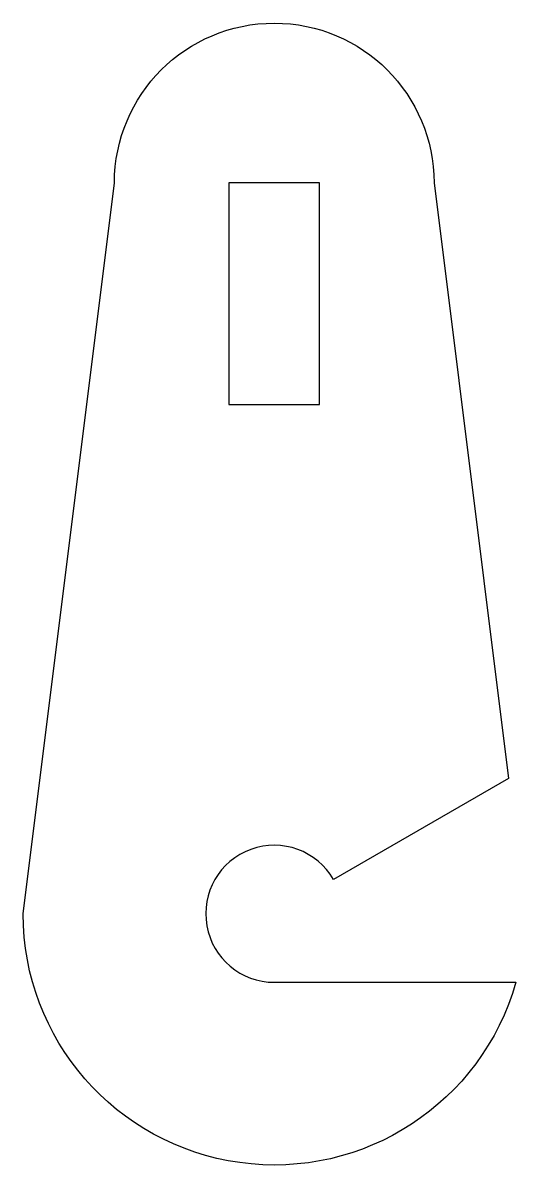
# Model space of a CAD drawing. Extents: x -11 to 10.6, y -11.7 to 39.
import ezdxf

# ---------------------------------------------------------------- set-up
doc = ezdxf.new("R2010")
doc.units = 0
doc.layers.get('0').update_dxf_attribs({"linetype": 'continuous'})

# ---------------------------------------------------------------- blocks, each defined once
blk = doc.blocks.new('POCKET_CS002')
at = {"color": 0}
blk.add_lwpolyline([(10.26, 5.923), (2.598, 1.5, 1.732051), (0, -3), (10.583, -3, -0.870616), (-11, 0), (-7, 32, -1), (7, 32)], format="xyb", close=True, dxfattribs=at)
blk.add_lwpolyline([(1.985, 22.3), (1.985, 32), (-1.985, 32), (-1.985, 22.3)], close=True, dxfattribs=at)

msp = doc.modelspace()

# ---------------------------------------------------------------- block references
at = {"color": 0}
msp.add_blockref('POCKET_CS002', (0, 0), dxfattribs=at)

doc.saveas('drawing.dxf')
